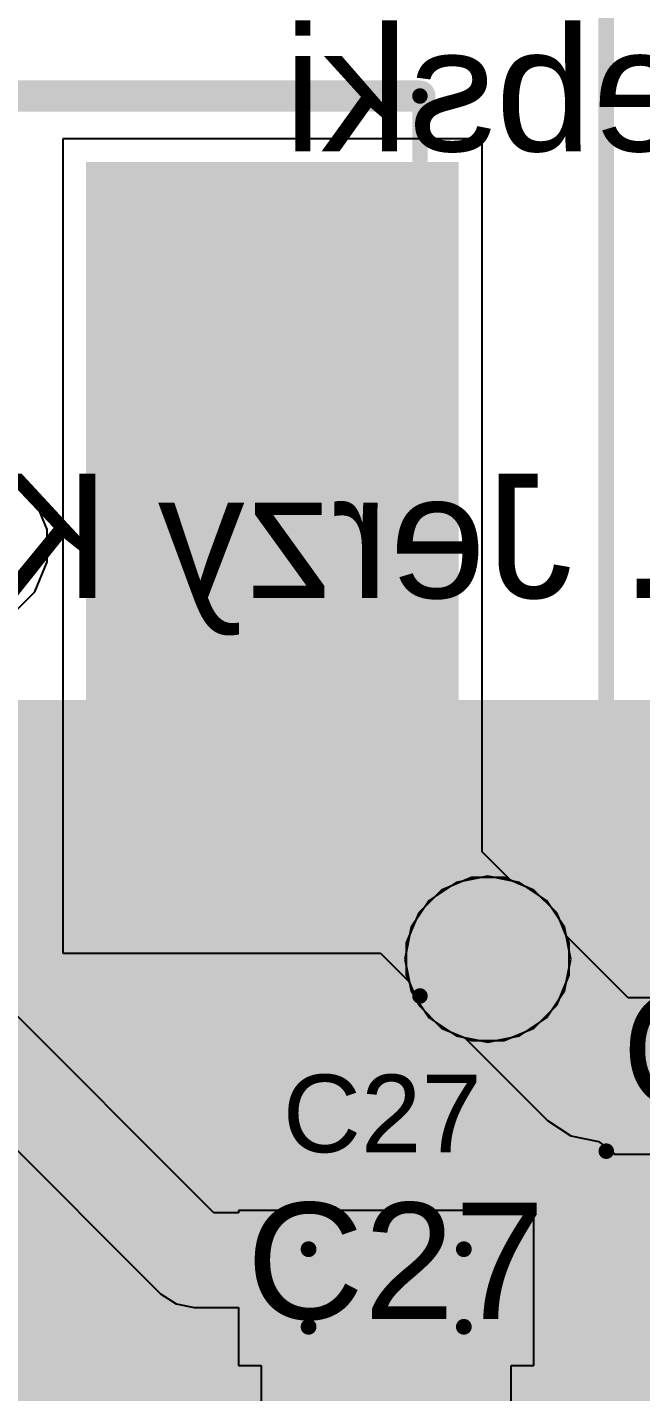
# Model space of a CAD drawing. Header units: inches. Extents: x 0.3 to 52.1, y -1.7 to 36.7.
# Drawn here: x 17.42 to 21.37, y 11.62 to 20.42 of the extents above; entities that cross this region are included whole.
import ezdxf

# ---------------------------------------------------------------- set-up
doc = ezdxf.new("R2010")
doc.units = ezdxf.units.IN
for name, color, linetype in [('Bottom Layer', 5, 'Continuous'), ('Bottom Overlay', 54, 'Continuous'), ('Internal1', 16, 'Continuous'), ('Internal2', 76, 'Continuous'), ('Top Assembly', 216, 'Continuous'), ('Top Component Outline', 6, 'Continuous'), ('Top Layer', 1, 'Continuous'), ('Top Overlay', 2, 'Continuous'), ('Top Paste', 8, 'Continuous'), ('Top Solder', 216, 'Continuous'), ('Via Holes', 16, 'Continuous')]:
    doc.layers.add(name, color=color, linetype=linetype)
doc.styles.add('Arial', font='', dxfattribs={"height": 0.2})
doc.styles.get('Arial').set_extended_font_data('Arial')

# ---------------------------------------------------------------- blocks, each defined once
blk = doc.blocks.new('SRR5828A2R6Y_113')
at = {"layer": 'Top Layer'}
for points in [[(-2.425, 3.1), (2.425, 3.1), (2.425, 0.8), (-2.425, 0.8)], [(-2.425, -0.8), (2.425, -0.8), (2.425, -3.1), (-2.425, -3.1)]]:
    blk.add_hatch(color=1, dxfattribs=at).paths.add_polyline_path(points)
at = {"layer": 'Top Paste'}
for points in [[(-2.425, 3.1), (2.425, 3.1), (2.425, 0.8), (-2.425, 0.8)], [(-2.425, -0.8), (2.425, -0.8), (2.425, -3.1), (-2.425, -3.1)]]:
    blk.add_hatch(color=8, dxfattribs=at).paths.add_polyline_path(points)
at = {"layer": 'Top Solder'}
for points in [[(-2.475, 3.15), (2.475, 3.15), (2.475, 0.75), (-2.475, 0.75)], [(-2.475, -0.75), (2.475, -0.75), (2.475, -3.15), (-2.475, -3.15)]]:
    blk.add_hatch(color=216, dxfattribs=at).paths.add_polyline_path(points)
at = {"layer": 'Top Assembly'}
for points in [[(-3.9, 4.1, 0.1, 0.1, 0), (3.9, 4.1, 0.1, 0.1, 0)], [(-3.9, 4.1, 0.1, 0.1, 0), (-3.9, -4.1, 0.1, 0.1, 0)], [(3.9, 4.1, 0.1, 0.1, 0), (3.9, -4.1, 0.1, 0.1, 0)], [(-3.9, -4.1, 0.1, 0.1, 0), (3.9, -4.1, 0.1, 0.1, 0)]]:
    blk.add_lwpolyline(points, format="xyseb", dxfattribs=at)
for points in [[(-3.925, 4.1, 0.05, 0.05, 1), (-3.875, 4.1, 0.05, 0.05, 1)], [(-3.925, 4.1, 0.05, 0.05, 1), (-3.875, 4.1, 0.05, 0.05, 1)], [(3.875, 4.1, 0.05, 0.05, 1), (3.925, 4.1, 0.05, 0.05, 1)], [(3.875, 4.1, 0.05, 0.05, 1), (3.925, 4.1, 0.05, 0.05, 1)], [(-3.925, -4.1, 0.05, 0.05, 1), (-3.875, -4.1, 0.05, 0.05, 1)], [(-3.925, -4.1, 0.05, 0.05, 1), (-3.875, -4.1, 0.05, 0.05, 1)], [(3.875, -4.1, 0.05, 0.05, 1), (3.925, -4.1, 0.05, 0.05, 1)], [(3.875, -4.1, 0.05, 0.05, 1), (3.925, -4.1, 0.05, 0.05, 1)]]:
    blk.add_lwpolyline(points, format="xyseb", close=True, dxfattribs=at)
at = {"layer": 'Top Component Outline'}
for points in [[(-2.9, 2.9, 0.1, 0.1, 0), (2.9, 2.9, 0.1, 0.1, 0)], [(-2.9, 2.9, 0.1, 0.1, 0), (-2.9, -2.9, 0.1, 0.1, 0)], [(2.9, 2.9, 0.1, 0.1, 0), (2.9, -2.9, 0.1, 0.1, 0)], [(-2.9, -2.9, 0.1, 0.1, 0), (2.9, -2.9, 0.1, 0.1, 0)]]:
    blk.add_lwpolyline(points, format="xyseb", dxfattribs=at)
for points in [[(-2.925, 2.9, 0.05, 0.05, 1), (-2.875, 2.9, 0.05, 0.05, 1)], [(-2.925, 2.9, 0.05, 0.05, 1), (-2.875, 2.9, 0.05, 0.05, 1)], [(2.875, 2.9, 0.05, 0.05, 1), (2.925, 2.9, 0.05, 0.05, 1)], [(2.875, 2.9, 0.05, 0.05, 1), (2.925, 2.9, 0.05, 0.05, 1)], [(-2.925, -2.9, 0.05, 0.05, 1), (-2.875, -2.9, 0.05, 0.05, 1)], [(-2.925, -2.9, 0.05, 0.05, 1), (-2.875, -2.9, 0.05, 0.05, 1)], [(2.875, -2.9, 0.05, 0.05, 1), (2.925, -2.9, 0.05, 0.05, 1)], [(2.875, -2.9, 0.05, 0.05, 1), (2.925, -2.9, 0.05, 0.05, 1)]]:
    blk.add_lwpolyline(points, format="xyseb", close=True, dxfattribs=at)
at = {"layer": 'Top Overlay'}
for points in [[(-0.1, 3.5, 0.2, 0.2, -1), (0.1, 3.5, 0.2, 0.2, 0)], [(0.1, 3.5, 0.2, 0.2, -1), (-0.1, 3.5, 0.2, 0.2, 0)], [(-2.9, 2.9, 0.2, 0.2, 0), (-2.9, -2.9, 0.2, 0.2, 0)], [(2.9, 2.9, 0.2, 0.2, 0), (2.9, -2.9, 0.2, 0.2, 0)]]:
    blk.add_lwpolyline(points, format="xyseb", dxfattribs=at)
for points in [[(-0.15, 3.5, 0.1, 0.1, 1), (-0.05, 3.5, 0.1, 0.1, 1)], [(-0.15, 3.5, 0.1, 0.1, 1), (-0.05, 3.5, 0.1, 0.1, 1)], [(0.05, 3.5, 0.1, 0.1, 1), (0.15, 3.5, 0.1, 0.1, 1)], [(0.05, 3.5, 0.1, 0.1, 1), (0.15, 3.5, 0.1, 0.1, 1)], [(-2.95, 2.9, 0.1, 0.1, 1), (-2.85, 2.9, 0.1, 0.1, 1)], [(2.85, 2.9, 0.1, 0.1, 1), (2.95, 2.9, 0.1, 0.1, 1)], [(-2.95, -2.9, 0.1, 0.1, 1), (-2.85, -2.9, 0.1, 0.1, 1)], [(2.85, -2.9, 0.1, 0.1, 1), (2.95, -2.9, 0.1, 0.1, 1)]]:
    blk.add_lwpolyline(points, format="xyseb", close=True, dxfattribs=at)
blk = doc.blocks.new('0402_CAP_REFLOW_143')
at = {"layer": 'Top Layer'}
for points in [[(-0.75, 0.3), (-0.25, 0.3), (-0.25, -0.3), (-0.75, -0.3)], [(0.25, 0.3), (0.75, 0.3), (0.75, -0.3), (0.25, -0.3)]]:
    blk.add_hatch(color=1, dxfattribs=at).paths.add_polyline_path(points)
at = {"layer": 'Top Paste'}
for points in [[(-0.72, 0.27), (-0.28, 0.27), (-0.28, -0.27), (-0.72, -0.27)], [(0.28, 0.27), (0.72, 0.27), (0.72, -0.27), (0.28, -0.27)]]:
    blk.add_hatch(color=8, dxfattribs=at).paths.add_polyline_path(points)
at = {"layer": 'Top Solder'}
for points in [[(-0.85, 0.4), (-0.15, 0.4), (-0.15, -0.4), (-0.85, -0.4)], [(0.15, 0.4), (0.85, 0.4), (0.85, -0.4), (0.15, -0.4)]]:
    blk.add_hatch(color=216, dxfattribs=at).paths.add_polyline_path(points)
at = {"layer": 'Top Assembly'}
for points in [[(-1.025, -0.575, 0.15, 0.15, 0), (-1.025, 0.575, 0.15, 0.15, 0)], [(-1.025, 0.575, 0.15, 0.15, 0), (1.025, 0.575, 0.15, 0.15, 0)], [(1.025, -0.575, 0.15, 0.15, 0), (1.025, 0.575, 0.15, 0.15, 0)], [(-1.025, -0.575, 0.15, 0.15, 0), (1.025, -0.575, 0.15, 0.15, 0)]]:
    blk.add_lwpolyline(points, format="xyseb", dxfattribs=at)
for points in [[(-1.0625, 0.575, 0.075, 0.075, 1), (-0.9875, 0.575, 0.075, 0.075, 1)], [(-1.0625, 0.575, 0.075, 0.075, 1), (-0.9875, 0.575, 0.075, 0.075, 1)], [(0.9875, 0.575, 0.075, 0.075, 1), (1.0625, 0.575, 0.075, 0.075, 1)], [(0.9875, 0.575, 0.075, 0.075, 1), (1.0625, 0.575, 0.075, 0.075, 1)], [(-1.0625, -0.575, 0.075, 0.075, 1), (-0.9875, -0.575, 0.075, 0.075, 1)], [(-1.0625, -0.575, 0.075, 0.075, 1), (-0.9875, -0.575, 0.075, 0.075, 1)], [(0.9875, -0.575, 0.075, 0.075, 1), (1.0625, -0.575, 0.075, 0.075, 1)], [(0.9875, -0.575, 0.075, 0.075, 1), (1.0625, -0.575, 0.075, 0.075, 1)]]:
    blk.add_lwpolyline(points, format="xyseb", close=True, dxfattribs=at)
at = {"layer": 'Top Component Outline'}
for points in [[(-0.4998, 0.2502, 0.1016, 0.1016, 0), (0.5002, 0.2502, 0.1016, 0.1016, 0)], [(-0.4998, -0.2499, 0.1016, 0.1016, 0), (-0.4998, 0.2502, 0.1016, 0.1016, 0)], [(0.5002, -0.2499, 0.1016, 0.1016, 0), (0.5002, 0.2502, 0.1016, 0.1016, 0)], [(-0.4998, -0.2499, 0.1016, 0.1016, 0), (0.5002, -0.2499, 0.1016, 0.1016, 0)]]:
    blk.add_lwpolyline(points, format="xyseb", dxfattribs=at)
for points in [[(-0.5252, 0.2502, 0.0508, 0.0508, 1), (-0.4744, 0.2502, 0.0508, 0.0508, 1)], [(-0.5252, 0.2502, 0.0508, 0.0508, 1), (-0.4744, 0.2502, 0.0508, 0.0508, 1)], [(0.4748, 0.2502, 0.0508, 0.0508, 1), (0.5256, 0.2502, 0.0508, 0.0508, 1)], [(0.4748, 0.2502, 0.0508, 0.0508, 1), (0.5256, 0.2502, 0.0508, 0.0508, 1)], [(-0.5252, -0.2499, 0.0508, 0.0508, 1), (-0.4744, -0.2499, 0.0508, 0.0508, 1)], [(-0.5252, -0.2499, 0.0508, 0.0508, 1), (-0.4744, -0.2499, 0.0508, 0.0508, 1)], [(0.4748, -0.2499, 0.0508, 0.0508, 1), (0.5256, -0.2499, 0.0508, 0.0508, 1)], [(0.4748, -0.2499, 0.0508, 0.0508, 1), (0.5256, -0.2499, 0.0508, 0.0508, 1)]]:
    blk.add_lwpolyline(points, format="xyseb", close=True, dxfattribs=at)
at = {"layer": 'Top Overlay'}
for points in [[(-1.025, -0.575, 0.1524, 0.1524, 0), (-1.025, 0.575, 0.1524, 0.1524, 0)], [(-1.025, 0.575, 0.1524, 0.1524, 0), (1.025, 0.575, 0.1524, 0.1524, 0)], [(1.025, -0.575, 0.1524, 0.1524, 0), (1.025, 0.575, 0.1524, 0.1524, 0)], [(-1.025, -0.575, 0.1524, 0.1524, 0), (1.025, -0.575, 0.1524, 0.1524, 0)]]:
    blk.add_lwpolyline(points, format="xyseb", dxfattribs=at)
for points in [[(-1.0631, 0.575, 0.0762, 0.0762, 1), (-0.9869, 0.575, 0.0762, 0.0762, 1)], [(-1.0631, 0.575, 0.0762, 0.0762, 1), (-0.9869, 0.575, 0.0762, 0.0762, 1)], [(0.9869, 0.575, 0.0762, 0.0762, 1), (1.0631, 0.575, 0.0762, 0.0762, 1)], [(0.9869, 0.575, 0.0762, 0.0762, 1), (1.0631, 0.575, 0.0762, 0.0762, 1)], [(-1.0631, -0.575, 0.0762, 0.0762, 1), (-0.9869, -0.575, 0.0762, 0.0762, 1)], [(-1.0631, -0.575, 0.0762, 0.0762, 1), (-0.9869, -0.575, 0.0762, 0.0762, 1)], [(0.9869, -0.575, 0.0762, 0.0762, 1), (1.0631, -0.575, 0.0762, 0.0762, 1)], [(0.9869, -0.575, 0.0762, 0.0762, 1), (1.0631, -0.575, 0.0762, 0.0762, 1)]]:
    blk.add_lwpolyline(points, format="xyseb", close=True, dxfattribs=at)
at = {"layer": 'Top Assembly', "style": 'Arial'}
blk.add_text('C27', height=0.75, rotation=360, dxfattribs=at).set_placement((-0.9, -0.2))
blk = doc.blocks.new('0402_CAP_REFLOW_146')
at = {"layer": 'Top Layer'}
for points in [[(-0.75, 0.3), (-0.25, 0.3), (-0.25, -0.3), (-0.75, -0.3)], [(0.25, 0.3), (0.75, 0.3), (0.75, -0.3), (0.25, -0.3)]]:
    blk.add_hatch(color=1, dxfattribs=at).paths.add_polyline_path(points)
at = {"layer": 'Top Paste'}
for points in [[(-0.72, 0.27), (-0.28, 0.27), (-0.28, -0.27), (-0.72, -0.27)], [(0.28, 0.27), (0.72, 0.27), (0.72, -0.27), (0.28, -0.27)]]:
    blk.add_hatch(color=8, dxfattribs=at).paths.add_polyline_path(points)
at = {"layer": 'Top Solder'}
for points in [[(-0.85, 0.4), (-0.15, 0.4), (-0.15, -0.4), (-0.85, -0.4)], [(0.15, 0.4), (0.85, 0.4), (0.85, -0.4), (0.15, -0.4)]]:
    blk.add_hatch(color=216, dxfattribs=at).paths.add_polyline_path(points)
at = {"layer": 'Top Assembly'}
for points in [[(-1.025, -0.575, 0.15, 0.15, 0), (-1.025, 0.575, 0.15, 0.15, 0)], [(-1.025, 0.575, 0.15, 0.15, 0), (1.025, 0.575, 0.15, 0.15, 0)], [(1.025, -0.575, 0.15, 0.15, 0), (1.025, 0.575, 0.15, 0.15, 0)], [(-1.025, -0.575, 0.15, 0.15, 0), (1.025, -0.575, 0.15, 0.15, 0)]]:
    blk.add_lwpolyline(points, format="xyseb", dxfattribs=at)
for points in [[(-1.0625, 0.575, 0.075, 0.075, 1), (-0.9875, 0.575, 0.075, 0.075, 1)], [(-1.0625, 0.575, 0.075, 0.075, 1), (-0.9875, 0.575, 0.075, 0.075, 1)], [(0.9875, 0.575, 0.075, 0.075, 1), (1.0625, 0.575, 0.075, 0.075, 1)], [(0.9875, 0.575, 0.075, 0.075, 1), (1.0625, 0.575, 0.075, 0.075, 1)], [(-1.0625, -0.575, 0.075, 0.075, 1), (-0.9875, -0.575, 0.075, 0.075, 1)], [(-1.0625, -0.575, 0.075, 0.075, 1), (-0.9875, -0.575, 0.075, 0.075, 1)], [(0.9875, -0.575, 0.075, 0.075, 1), (1.0625, -0.575, 0.075, 0.075, 1)], [(0.9875, -0.575, 0.075, 0.075, 1), (1.0625, -0.575, 0.075, 0.075, 1)]]:
    blk.add_lwpolyline(points, format="xyseb", close=True, dxfattribs=at)
at = {"layer": 'Top Component Outline'}
for points in [[(-0.4998, 0.2502, 0.1016, 0.1016, 0), (0.5002, 0.2502, 0.1016, 0.1016, 0)], [(-0.4998, -0.2499, 0.1016, 0.1016, 0), (-0.4998, 0.2502, 0.1016, 0.1016, 0)], [(0.5002, -0.2499, 0.1016, 0.1016, 0), (0.5002, 0.2502, 0.1016, 0.1016, 0)], [(-0.4998, -0.2499, 0.1016, 0.1016, 0), (0.5002, -0.2499, 0.1016, 0.1016, 0)]]:
    blk.add_lwpolyline(points, format="xyseb", dxfattribs=at)
for points in [[(-0.5252, 0.2502, 0.0508, 0.0508, 1), (-0.4744, 0.2502, 0.0508, 0.0508, 1)], [(-0.5252, 0.2502, 0.0508, 0.0508, 1), (-0.4744, 0.2502, 0.0508, 0.0508, 1)], [(0.4748, 0.2502, 0.0508, 0.0508, 1), (0.5256, 0.2502, 0.0508, 0.0508, 1)], [(0.4748, 0.2502, 0.0508, 0.0508, 1), (0.5256, 0.2502, 0.0508, 0.0508, 1)], [(-0.5252, -0.2499, 0.0508, 0.0508, 1), (-0.4744, -0.2499, 0.0508, 0.0508, 1)], [(-0.5252, -0.2499, 0.0508, 0.0508, 1), (-0.4744, -0.2499, 0.0508, 0.0508, 1)], [(0.4748, -0.2499, 0.0508, 0.0508, 1), (0.5256, -0.2499, 0.0508, 0.0508, 1)], [(0.4748, -0.2499, 0.0508, 0.0508, 1), (0.5256, -0.2499, 0.0508, 0.0508, 1)]]:
    blk.add_lwpolyline(points, format="xyseb", close=True, dxfattribs=at)
at = {"layer": 'Top Overlay'}
for points in [[(-1.025, -0.575, 0.1524, 0.1524, 0), (-1.025, 0.575, 0.1524, 0.1524, 0)], [(-1.025, 0.575, 0.1524, 0.1524, 0), (1.025, 0.575, 0.1524, 0.1524, 0)], [(1.025, -0.575, 0.1524, 0.1524, 0), (1.025, 0.575, 0.1524, 0.1524, 0)], [(-1.025, -0.575, 0.1524, 0.1524, 0), (1.025, -0.575, 0.1524, 0.1524, 0)]]:
    blk.add_lwpolyline(points, format="xyseb", dxfattribs=at)
for points in [[(-1.0631, 0.575, 0.0762, 0.0762, 1), (-0.9869, 0.575, 0.0762, 0.0762, 1)], [(-1.0631, 0.575, 0.0762, 0.0762, 1), (-0.9869, 0.575, 0.0762, 0.0762, 1)], [(0.9869, 0.575, 0.0762, 0.0762, 1), (1.0631, 0.575, 0.0762, 0.0762, 1)], [(0.9869, 0.575, 0.0762, 0.0762, 1), (1.0631, 0.575, 0.0762, 0.0762, 1)], [(-1.0631, -0.575, 0.0762, 0.0762, 1), (-0.9869, -0.575, 0.0762, 0.0762, 1)], [(-1.0631, -0.575, 0.0762, 0.0762, 1), (-0.9869, -0.575, 0.0762, 0.0762, 1)], [(0.9869, -0.575, 0.0762, 0.0762, 1), (1.0631, -0.575, 0.0762, 0.0762, 1)], [(0.9869, -0.575, 0.0762, 0.0762, 1), (1.0631, -0.575, 0.0762, 0.0762, 1)]]:
    blk.add_lwpolyline(points, format="xyseb", close=True, dxfattribs=at)
at = {"layer": 'Top Assembly', "style": 'Arial'}
blk.add_text('C24', height=0.75, rotation=360, dxfattribs=at).set_placement((-0.9, -0.2))

msp = doc.modelspace()

# ---------------------------------------------------------------- hatches: boundary and pattern name
at = {"layer": 'Bottom Layer'}
h = msp.add_hatch(color=5, dxfattribs=at)
edge = h.paths.add_edge_path()
edge.add_arc((20.3871, 14.4129), 0.325, 0, 360)
at = {"layer": 'Bottom Overlay'}
msp.add_hatch(color=54, dxfattribs=at).paths.add_polyline_path([(4.3577, 10.804), (29.1197, 10.804), (29.1197, 16.083), (4.3577, 16.083)])
at = {"layer": 'Internal1'}
h = msp.add_hatch(color=16, dxfattribs=at)
edge = h.paths.add_edge_path()
edge.add_arc((20.3871, 14.4129), 0.325, 0, 360)
at = {"layer": 'Internal2'}
h = msp.add_hatch(color=76, dxfattribs=at)
edge = h.paths.add_edge_path()
edge.add_arc((20.3871, 14.4129), 0.325, 0, 360)
at = {"layer": 'Top Layer'}
h = msp.add_hatch(color=1, dxfattribs=at)
edge = h.paths.add_edge_path()
edge.add_arc((20.3871, 14.4129), 0.325, 0, 360)
at = {"layer": 'Via Holes'}
h = msp.add_hatch(color=7, dxfattribs=at)
edge = h.paths.add_edge_path()
edge.add_arc((20.3871, 14.4129), 0.175, 0, 360)

# ---------------------------------------------------------------- linework, layer by layer
at = {"layer": 'Bottom Layer'}
for p, q in [((20.1823, 14.9074), (20.0086, 14.7914)), ((20.3871, 14.9481), (20.1823, 14.9074)), ((20.592, 14.9074), (20.3871, 14.9481)), ((20.7656, 14.7914), (20.592, 14.9074)), ((20.0086, 14.7914), (19.8926, 14.6177)), ((20.8817, 14.6177), (20.7656, 14.7914)), ((19.8926, 14.6177), (19.8519, 14.4129)), ((20.9224, 14.4129), (20.8817, 14.6177)), ((19.8519, 14.4129), (19.8926, 14.208)), ((20.8817, 14.208), (20.9224, 14.4129)), ((19.8926, 14.208), (20.0086, 14.0344)), ((20.7656, 14.0344), (20.8817, 14.208)), ((20.0086, 14.0344), (20.1823, 13.9183)), ((20.592, 13.9183), (20.7656, 14.0344)), ((20.1823, 13.9183), (20.3871, 13.8776)), ((20.3871, 13.8776), (20.592, 13.9183))]:
    msp.add_line(p, q, dxfattribs=at)
at = {"layer": 'Internal1'}
for p, q in [((20.2827, 14.9379), (20.0898, 14.8579)), ((20.4916, 14.9379), (20.2827, 14.9379)), ((20.6845, 14.8579), (20.4916, 14.9379)), ((20.0898, 14.8579), (19.9421, 14.7102)), ((20.8322, 14.7102), (20.6845, 14.8579)), ((19.9421, 14.7102), (19.8621, 14.5173)), ((20.9121, 14.5173), (20.8322, 14.7102)), ((19.8621, 14.5173), (19.8621, 14.3084)), ((20.9121, 14.3084), (20.9121, 14.5173)), ((19.8621, 14.3084), (19.9421, 14.1155)), ((20.8322, 14.1155), (20.9121, 14.3084)), ((19.9421, 14.1155), (20.0898, 13.9678)), ((20.6845, 13.9678), (20.8322, 14.1155)), ((20.0898, 13.9678), (20.2827, 13.8879)), ((20.4916, 13.8879), (20.6845, 13.9678)), ((20.2827, 13.8879), (20.4916, 13.8879))]:
    msp.add_line(p, q, dxfattribs=at)
at = {"layer": 'Internal2'}
for p, q in [((17.4694, 17.3739), (17.3217, 17.5216)), ((17.5493, 17.181), (17.4694, 17.3739)), ((17.5493, 16.9721), (17.5493, 17.181)), ((17.4694, 16.7791), (17.5493, 16.9721)), ((17.3217, 16.6314), (17.4694, 16.7791))]:
    msp.add_line(p, q, dxfattribs=at)
at = {"layer": 'Top Layer'}
for p, q in [((20.35, 19.7), (17.65, 19.7)), ((17.65, 19.7), (17.65, 14.45)), ((20.35, 15.1046), (20.35, 19.7)), ((20.5346, 14.92), (20.35, 15.1046)), ((18.6229, 12.7785), (16.45, 14.9515)), ((20.6845, 14.8579), (20.5346, 14.92)), ((20.8322, 14.7102), (20.6845, 14.8579)), ((20.8943, 14.5603), (20.8322, 14.7102)), ((21.2912, 14.1634), (20.8943, 14.5603)), ((16.0863, 14.45), (18.2799, 12.2564)), ((17.65, 14.45), (19.6954, 14.45)), ((19.6954, 14.45), (19.88, 14.2654)), ((19.88, 14.2654), (19.9421, 14.1155)), ((21.6441, 14.1634), (21.2912, 14.1634)), ((19.9421, 14.1155), (20.0898, 13.9678)), ((20.0898, 13.9678), (20.2397, 13.9057)), ((20.2397, 13.9057), (20.7721, 13.3732)), ((20.7721, 13.3732), (20.7721, 13.3732)), ((20.7721, 13.3732), (20.9223, 13.2729)), ((20.9223, 13.2729), (21.0995, 13.2376)), ((21.0995, 13.2376), (21.1981, 13.1624)), ((21.1981, 13.1624), (21.1981, 13.1545)), ((21.1981, 13.1545), (22.0981, 13.1545)), ((18.7825, 12.7785), (18.6229, 12.7785)), ((19.6555, 12.7929), (18.7825, 12.7929)), ((18.7825, 12.7929), (18.7825, 12.7785)), ((19.6825, 12.7929), (19.6555, 12.7929)), ((19.7825, 12.7929), (19.6825, 12.7929)), ((19.8095, 12.7929), (19.7825, 12.7929)), ((20.6825, 12.7929), (19.8095, 12.7929)), ((20.6825, 11.7929), (20.6825, 12.7929)), ((18.2799, 12.2564), (18.3792, 12.1901)), ((18.3792, 12.1901), (18.4962, 12.1668)), ((18.4962, 12.1668), (18.7825, 12.1668)), ((18.7825, 12.1668), (18.7825, 11.7929)), ((18.7825, 11.7929), (18.9266, 11.7929)), ((18.9266, 11.7929), (18.9266, 10.525)), ((20.5384, 7.2325), (20.5384, 11.7929)), ((20.5384, 11.7929), (20.6825, 11.7929))]:
    msp.add_line(p, q, dxfattribs=at)
for points in [[(19, 15.8, 0.508, 0.508, 0), (19, 17.075, 0.508, 0.508, 0)], [(19, 15.8, 0.508, 0.508, 0), (20.3871, 14.4129, 0.508, 0.508, 0)], [(16.2189, 14.75, 0.2, 0.2, 0), (18.4962, 12.4727, 0.2, 0.2, 0)], [(20.3871, 14.4129, 0.508, 0.508, 0), (21.0995, 13.7005, 0.508, 0.508, 0)], [(21.0995, 13.7005, 0.508, 0.508, 0), (21.6441, 13.7005, 0.508, 0.508, 0)], [(18.4962, 12.4727, 0.2, 0.2, 0), (19.0825, 12.4727, 0.2, 0.2, 0)], [(19.0825, 12.4727, 0.2, 0.2, 0), (19.2325, 12.3227, 0.2, 0.2, 0)], [(19.2325, 10.0325, 0.2, 0.2, 0), (19.2325, 12.3429, 0.2, 0.2, 0)], [(19.2325, 12.2929, 0.2, 0.2, 0), (19.2325, 12.3227, 0.2, 0.2, 0)], [(20.2325, 7.2325, 0.2, 0.2, 0), (20.2325, 12.2929, 0.2, 0.2, 0)]]:
    msp.add_lwpolyline(points, format="xyseb", dxfattribs=at)
for points in [[(18.873, 17.075, 0.254, 0.254, 1), (19.127, 17.075, 0.254, 0.254, 1)], [(18.873, 15.8, 0.254, 0.254, 1), (19.127, 15.8, 0.254, 0.254, 1)], [(18.873, 15.8, 0.254, 0.254, 1), (19.127, 15.8, 0.254, 0.254, 1)], [(20.2601, 14.4129, 0.254, 0.254, 1), (20.5141, 14.4129, 0.254, 0.254, 1)], [(20.2601, 14.4129, 0.254, 0.254, 1), (20.5141, 14.4129, 0.254, 0.254, 1)], [(20.9725, 13.7005, 0.254, 0.254, 1), (21.2265, 13.7005, 0.254, 0.254, 1)], [(20.9725, 13.7005, 0.254, 0.254, 1), (21.2265, 13.7005, 0.254, 0.254, 1)], [(18.4462, 12.4727, 0.1, 0.1, 1), (18.5462, 12.4727, 0.1, 0.1, 1)], [(18.4462, 12.4727, 0.1, 0.1, 1), (18.5462, 12.4727, 0.1, 0.1, 1)], [(19.0325, 12.4727, 0.1, 0.1, 1), (19.1325, 12.4727, 0.1, 0.1, 1)], [(19.0325, 12.4727, 0.1, 0.1, 1), (19.1325, 12.4727, 0.1, 0.1, 1)], [(19.1825, 12.3429, 0.1, 0.1, 1), (19.2825, 12.3429, 0.1, 0.1, 1)], [(19.1825, 12.3227, 0.1, 0.1, 1), (19.2825, 12.3227, 0.1, 0.1, 1)], [(19.1825, 12.3227, 0.1, 0.1, 1), (19.2825, 12.3227, 0.1, 0.1, 1)], [(19.1825, 12.2929, 0.1, 0.1, 1), (19.2825, 12.2929, 0.1, 0.1, 1)], [(20.1825, 12.2929, 0.1, 0.1, 1), (20.2825, 12.2929, 0.1, 0.1, 1)]]:
    msp.add_lwpolyline(points, format="xyseb", close=True, dxfattribs=at)

# ---------------------------------------------------------------- block references
at = {"rotation": 90}
msp.add_blockref('SRR5828A2R6Y_113', (17.05, 17.075), dxfattribs=at)
for name, p in [('0402_CAP_REFLOW_146', (22.1481, 13.6545)), ('0402_CAP_REFLOW_143', (19.7325, 12.2929))]:
    msp.add_blockref(name, p)

# ---------------------------------------------------------------- texts
at = {"layer": 'Bottom Overlay', "style": 'Arial', "text_generation_flag": 2}
for s, p in [('Franciszek Zarebski', (29.0689, 19.6195)), ('Opiekun: dr inz. Jerzy Kołakowski', (29.0689, 16.7401))]:
    msp.add_text(s, height=0.800001, dxfattribs=at).set_placement(p)
at = {"layer": 'Top Overlay', "style": 'Arial'}
msp.add_text('C27', height=0.5, dxfattribs=at).set_placement((19.0661, 13.1679))

doc.saveas('drawing.dxf')
